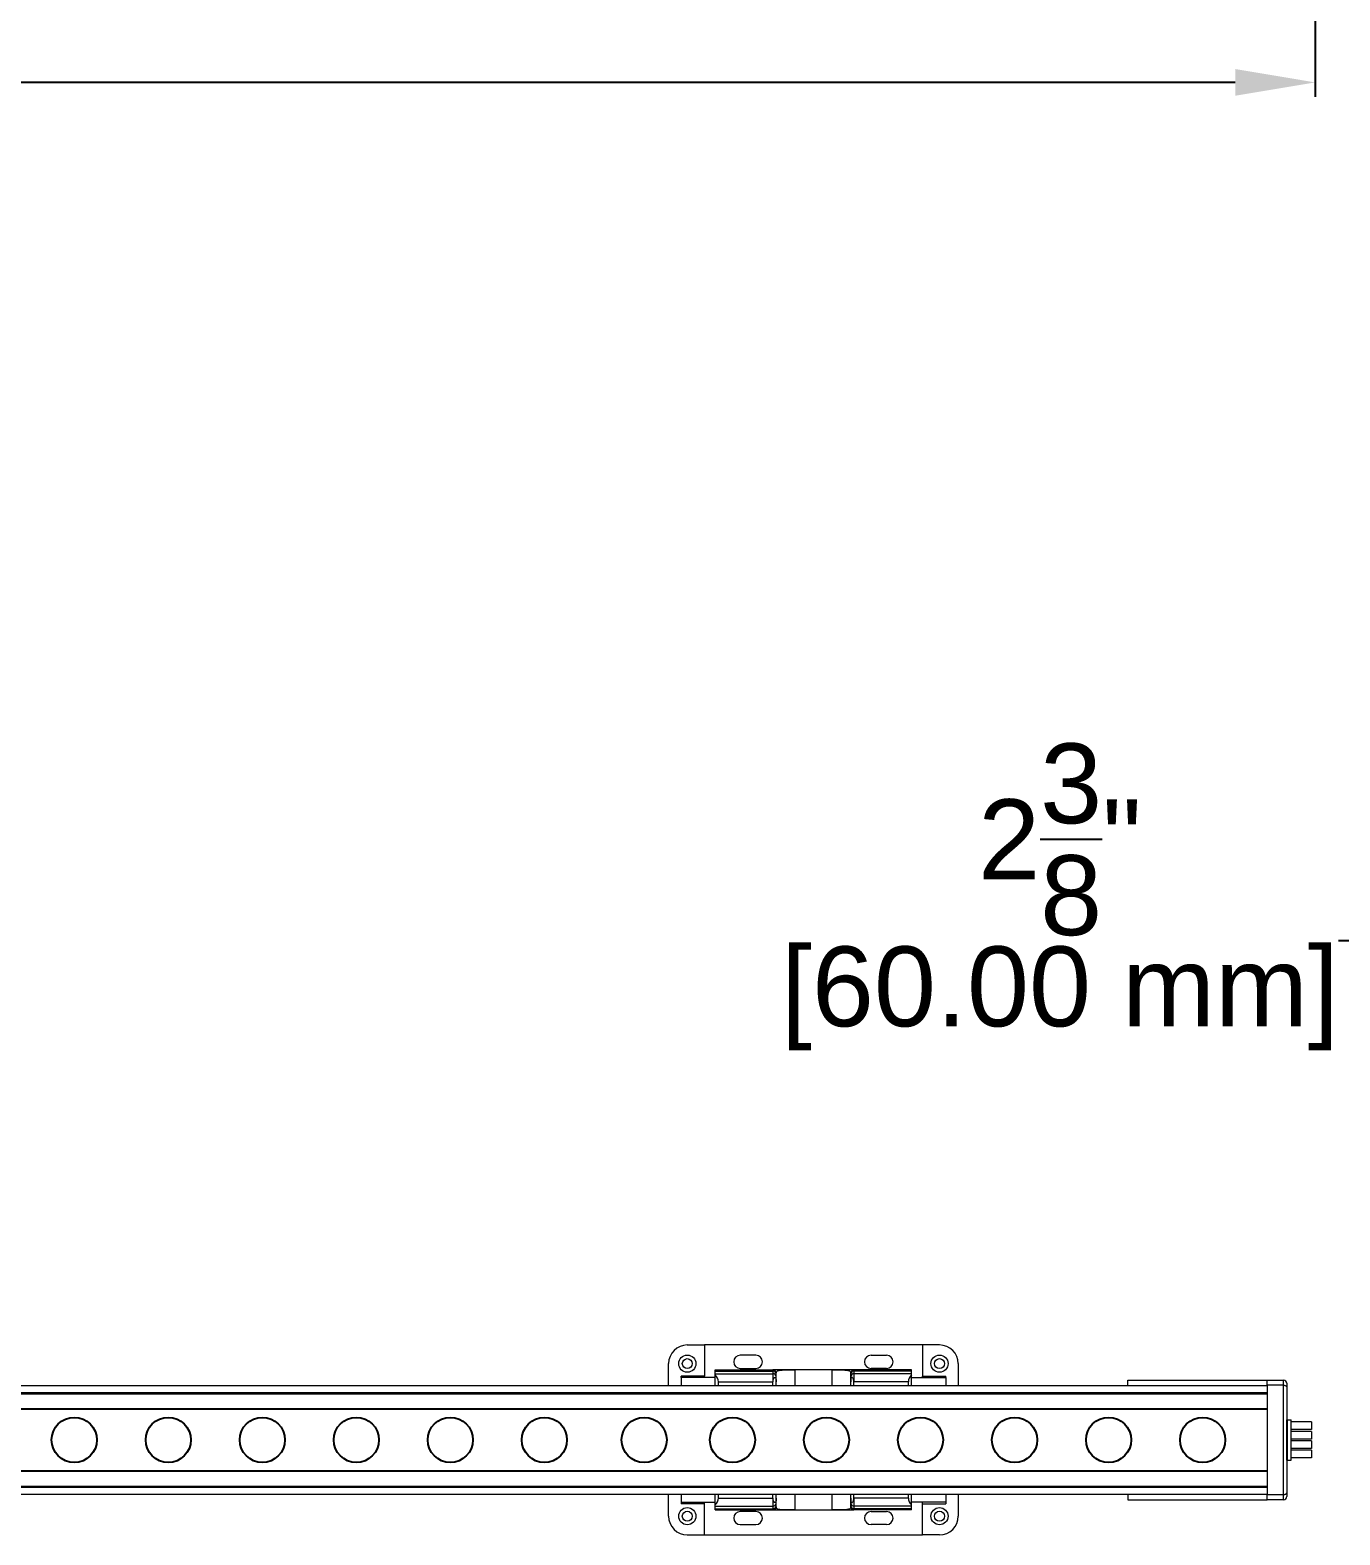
# Model space of a CAD drawing. Header units: inches. Extents: x 0 to 62.3, y -13.8 to 22.4.
# Drawn here: x 31.32 to 47.72, y -13.76 to 5.08 of the extents above; entities that cross this region are included whole.
import ezdxf

# ---------------------------------------------------------------- set-up
doc = ezdxf.new("R2010")
doc.units = ezdxf.units.IN
doc.header["$MEASUREMENT"] = 0
doc.layers.add('Dim', color=1, linetype='Continuous')
doc.layers.add('DIMENSIONS', color=1, linetype='Continuous')
doc.styles.get("Standard").update_dxf_attribs({"font": 'Arial.ttf'})
doc.dimstyles.new('Big 1IN', dxfattribs={"dimtxt": 1, "dimasz": 1, "dimexe": 0.18, "dimexo": 0.0625, "dimgap": 0.09, "dimtad": 0, "dimtih": 1, "dimtoh": 1, "dimdec": 5, "dimzin": 0, "dimdsep": 46, "dimlunit": 4, "dimtxsty": 'Standard', "dimcen": 0.5, "dimadec": 0, "dimazin": 0, "dimtfac": 1, "dimtdec": 5, "dimtofl": 0, "dimtmove": 0, "dimatfit": 3, "dimfxl": 1, "dimtolj": 1, "dimtzin": 0, "dimarcsym": 0})

# ---------------------------------------------------------------- blocks, each defined once
blk = doc.blocks.new('A$C2CD672AE')
at = {"color": 7, "linetype": 'Continuous', "lineweight": 15}
for p, q in [((-62.85, 81.88), (-57.35, 81.88)), ((-57.35, 81.88), (-57.35, 71.88)), ((12.65, 81.88), (-57.35, 81.88)), ((-40.85, 78.56), (-45.85, 78.56)), ((-3.85, 78.56), (1.15, 78.56)), ((12.65, 81.88), (12.65, 71.88)), ((18.15, 81.88), (12.65, 81.88)), ((-68.85, 68.88), (-68.85, 75.88)), ((-53.85, 73.88), (-35.35, 73.88)), ((-53.85, 73.48), (-53.85, 73.88)), ((-53.85, 73.48), (-35.35, 73.48)), ((-53.85, 72.63), (-53.85, 73.48)), ((-53.85, 72.26), (-53.85, 72.63)), ((-53.85, 72.63), (-35.35, 72.63)), ((-45.85, 74.36), (-40.85, 74.36)), ((-28.35, 73.88), (-35.35, 73.88)), ((-35.35, 73.88), (-35.35, 73.48)), ((-35.35, 73.48), (-35.35, 72.63)), ((-35.35, 72.63), (-35.35, 70.03)), ((-34.35, 73.06), (-34.35, 72.88)), ((-34.35, 72.61), (-34.35, 72.88)), ((-34.35, 71.76), (-34.35, 72.61)), ((-16.35, 73.88), (-28.35, 73.88)), ((-28.35, 73.88), (-28.35, 68.88)), ((-9.35, 73.88), (-16.35, 73.88)), ((-16.35, 68.88), (-16.35, 73.88)), ((-10.35, 72.88), (-10.35, 73.06)), ((-10.35, 72.61), (-10.35, 72.88)), ((-10.35, 71.76), (-10.35, 72.61)), ((-9.35, 73.88), (-9.35, 73.48)), ((9.15, 73.88), (-9.35, 73.88)), ((-9.35, 73.48), (-9.35, 72.63)), ((9.15, 73.48), (-9.35, 73.48)), ((-9.35, 72.63), (-9.35, 70.03)), ((9.15, 72.63), (-9.35, 72.63)), ((1.15, 74.36), (-3.85, 74.36)), ((9.15, 73.48), (9.15, 73.88)), ((9.15, 72.63), (9.15, 73.48)), ((9.15, 72.26), (9.15, 72.63)), ((24.15, 75.88), (24.15, 68.88)), ((-57.35, 71.88), (-64.85, 71.88)), ((-64.85, 71.38), (-64.85, 71.88)), ((-64.85, 71.38), (-64.85, 68.88)), ((-53.85, 71.38), (-64.85, 71.38)), ((-57.35, 71.38), (-57.35, 71.88)), ((-53.85, 68.88), (-53.85, 72.26)), ((-52.85, 70.03), (-35.35, 70.03)), ((-52.85, 68.88), (-52.85, 70.03)), ((-35.35, 68.88), (-35.35, 70.03)), ((-34.35, 70.03), (-34.35, 71.76)), ((-34.35, 68.88), (-34.35, 70.03)), ((-10.35, 70.03), (-10.35, 71.76)), ((-10.35, 68.88), (-10.35, 70.03)), ((-9.35, 68.88), (-9.35, 70.03)), ((8.15, 70.03), (-9.35, 70.03)), ((8.15, 68.88), (8.15, 70.03)), ((9.15, 68.88), (9.15, 72.26)), ((9.15, 71.38), (20.15, 71.38)), ((12.65, 71.88), (20.15, 71.88)), ((12.65, 71.38), (12.65, 71.88)), ((20.15, 71.38), (20.15, 71.88)), ((20.15, 71.38), (20.15, 68.88)), ((-68.85, 26.88), (-68.85, 33.88)), ((-64.85, 33.88), (-64.85, 31.38)), ((-53.85, 30.49), (-53.85, 33.88)), ((-52.85, 32.73), (-52.85, 33.88)), ((-35.35, 32.73), (-35.35, 33.88)), ((-34.35, 32.73), (-34.35, 33.88)), ((-28.35, 33.88), (-28.35, 28.88)), ((-16.35, 28.88), (-16.35, 33.88)), ((-10.35, 32.73), (-10.35, 33.88)), ((-9.35, 32.73), (-9.35, 33.88)), ((8.15, 32.73), (8.15, 33.88)), ((9.15, 30.49), (9.15, 33.88)), ((20.15, 33.88), (20.15, 31.38)), ((24.15, 33.88), (24.15, 26.88)), ((-64.85, 31.38), (-64.85, 30.88)), ((-64.85, 31.38), (-53.85, 31.38)), ((-57.35, 30.88), (-64.85, 30.88)), ((-57.35, 30.88), (-57.35, 31.38)), ((-57.35, 20.88), (-57.35, 30.88)), ((-53.85, 30.13), (-53.85, 30.49)), ((-53.85, 30.13), (-35.35, 30.13)), ((-53.85, 29.28), (-53.85, 30.13)), ((-53.85, 29.28), (-35.35, 29.28)), ((-53.85, 28.88), (-53.85, 29.28)), ((-52.85, 32.73), (-35.35, 32.73)), ((-35.35, 32.73), (-35.35, 30.13)), ((-35.35, 30.13), (-35.35, 29.28)), ((-35.35, 29.28), (-35.35, 28.88)), ((-34.35, 31), (-34.35, 32.73)), ((-34.35, 30.15), (-34.35, 31)), ((-34.35, 29.88), (-34.35, 30.15)), ((-34.35, 29.88), (-34.35, 29.69)), ((-10.35, 31), (-10.35, 32.73)), ((-10.35, 30.15), (-10.35, 31)), ((-10.35, 29.88), (-10.35, 30.15)), ((-10.35, 29.69), (-10.35, 29.88)), ((-9.35, 32.73), (-9.35, 30.13)), ((8.15, 32.73), (-9.35, 32.73)), ((9.15, 30.13), (-9.35, 30.13)), ((-9.35, 30.13), (-9.35, 29.28)), ((9.15, 29.28), (-9.35, 29.28)), ((-9.35, 29.28), (-9.35, 28.88)), ((20.15, 31.38), (9.15, 31.38)), ((9.15, 30.13), (9.15, 30.49)), ((9.15, 29.28), (9.15, 30.13)), ((9.15, 28.88), (9.15, 29.28)), ((12.65, 30.88), (12.65, 31.38)), ((12.65, 20.88), (12.65, 30.88)), ((12.65, 30.88), (20.15, 30.88)), ((20.15, 31.38), (20.15, 30.88)), ((-53.85, 28.88), (-35.35, 28.88)), ((-40.85, 28.4), (-45.85, 28.4)), ((-45.85, 24.2), (-40.85, 24.2)), ((-35.35, 28.88), (-28.35, 28.88)), ((-28.35, 28.88), (-16.35, 28.88)), ((-16.35, 28.88), (-9.35, 28.88)), ((9.15, 28.88), (-9.35, 28.88)), ((-3.85, 28.4), (1.15, 28.4)), ((1.15, 24.2), (-3.85, 24.2)), ((-62.85, 20.88), (-57.35, 20.88)), ((-57.35, 20.88), (12.65, 20.88)), ((18.15, 20.88), (12.65, 20.88))]:
    blk.add_line(p, q, dxfattribs=at)
for centre, radius in [((-62.85, 75.88), 2.75), ((-62.85, 75.88), 1.6), ((18.15, 75.88), 2.75), ((18.15, 75.88), 1.6), ((-62.85, 26.88), 2.75), ((18.15, 26.88), 2.75), ((-62.85, 26.88), 1.6), ((18.15, 26.88), 1.6)]:
    blk.add_circle(centre, radius, dxfattribs=at)
for centre, radius, start, end in [((-62.85, 75.88), 6, 90, 180), ((-45.85, 76.46), 2.1, 90, 270), ((-40.85, 76.46), 2.1, 270, 90), ((-3.85, 76.46), 2.1, 90, 270), ((1.15, 76.46), 2.1, 270, 90), ((18.15, 75.88), 6, 0, 90), ((-35.35, 72.88), 1, 0, 90), ((-35.28, 72.54), 0.94, 4.4019, 93.8113), ((-35.28, 71.69), 0.94, 4.4019, 93.8113), ((-9.35, 72.88), 1, 90, 180), ((-9.41, 72.54), 0.94, 86.1887, 175.5981), ((-9.41, 71.69), 0.94, 86.1887, 175.5981), ((-55.85, 70.03), 3, 0, 48.1897), ((11.15, 70.03), 3, 131.8103, 180), ((-55.85, 32.73), 3, 311.8103, 0), ((-35.28, 31.07), 0.94, 266.1887, 355.5981), ((-35.28, 30.22), 0.94, 266.1887, 355.5981), ((-35.35, 29.88), 1, 270, 0), ((-9.41, 31.07), 0.94, 184.4019, 273.8113), ((-9.41, 30.22), 0.94, 184.4019, 273.8113), ((-9.35, 29.88), 1, 180, 270), ((11.15, 32.73), 3, 180, 228.1897), ((-62.85, 26.88), 6, 180, 270), ((-45.85, 26.3), 2.1, 90, 270), ((-40.85, 26.3), 2.1, 270, 90), ((-3.85, 26.3), 2.1, 90, 270), ((1.15, 26.3), 2.1, 270, 90), ((18.15, 26.88), 6, 270, 0)]:
    blk.add_arc(centre, radius, start, end, dxfattribs=at)
for points, knots in [([(-34.35, 73.06), (-34.28, 73.23), (-34.16, 73.55), (-33.17, 73.78), (-31.69, 73.87), (-29.99, 73.88), (-28.84, 73.88), (-28.35, 73.88)], [0, 0, 0, 0, 0.21253, 0.425271, 0.63417, 0.844608, 1, 1, 1, 1]), ([(-16.35, 73.88), (-15.67, 73.88), (-14.32, 73.88), (-12.53, 73.86), (-11.18, 73.73), (-10.45, 73.47), (-10.38, 73.18), (-10.35, 73.06)], [0, 0, 0, 0, 0.212997, 0.42601, 0.638348, 0.848106, 1, 1, 1, 1]), ([(-35.35, 70.03), (-35.33, 70.26), (-35.31, 70.65), (-35.14, 71.09), (-34.97, 71.34), (-34.83, 71.45), (-34.7, 71.48), (-34.6, 71.46), (-34.52, 71.39), (-34.44, 71.27), (-34.34, 70.93), (-34.35, 70.49), (-34.35, 70.13), (-34.35, 70.03)], [0, 0, 0, 0, 0.195255, 0.327245, 0.417, 0.478895, 0.524734, 0.562575, 0.600515, 0.63684, 0.697854, 0.911447, 1, 1, 1, 1]), ([(-9.35, 70.03), (-9.36, 70.26), (-9.39, 70.65), (-9.55, 71.09), (-9.72, 71.34), (-9.87, 71.45), (-9.99, 71.48), (-10.09, 71.46), (-10.17, 71.39), (-10.25, 71.27), (-10.35, 70.93), (-10.34, 70.49), (-10.35, 70.13), (-10.35, 70.03)], [0, 0, 0, 0, 0.195255, 0.327245, 0.417, 0.478895, 0.524734, 0.562575, 0.600515, 0.63684, 0.697854, 0.911447, 1, 1, 1, 1]), ([(-34.35, 32.73), (-34.34, 32.49), (-34.34, 32.16), (-34.37, 31.74), (-34.42, 31.53), (-34.5, 31.38), (-34.59, 31.3), (-34.69, 31.28), (-34.8, 31.3), (-34.94, 31.39), (-35.12, 31.62), (-35.29, 32.05), (-35.34, 32.46), (-35.35, 32.7), (-35.35, 32.73)], [0, 0, 0, 0, 0.206108, 0.278374, 0.351164, 0.392378, 0.433903, 0.470873, 0.508396, 0.568595, 0.658083, 0.79227, 0.97583, 1, 1, 1, 1]), ([(-28.35, 28.88), (-29.02, 28.88), (-30.37, 28.88), (-32.16, 28.9), (-33.51, 29.03), (-34.24, 29.29), (-34.31, 29.58), (-34.35, 29.69)], [0, 0, 0, 0, 0.212997, 0.42601, 0.638348, 0.848106, 1, 1, 1, 1]), ([(-10.35, 29.69), (-10.41, 29.53), (-10.53, 29.21), (-11.52, 28.98), (-13.01, 28.89), (-14.7, 28.88), (-15.86, 28.88), (-16.35, 28.88)], [0, 0, 0, 0, 0.21253, 0.425271, 0.63417, 0.844608, 1, 1, 1, 1]), ([(-10.35, 32.73), (-10.35, 32.49), (-10.35, 32.16), (-10.32, 31.74), (-10.27, 31.53), (-10.19, 31.38), (-10.1, 31.3), (-10.01, 31.28), (-9.89, 31.3), (-9.75, 31.39), (-9.57, 31.62), (-9.41, 32.05), (-9.35, 32.46), (-9.35, 32.7), (-9.35, 32.73)], [0, 0, 0, 0, 0.206108, 0.278374, 0.351164, 0.392378, 0.433903, 0.470873, 0.508396, 0.568595, 0.658083, 0.79227, 0.97583, 1, 1, 1, 1])]:
    blk.add_open_spline(points, degree=3, knots=knots, dxfattribs=at)
blk = doc.blocks.new('*D24')
at = {"layer": 'Defpoints', "color": 0, "transparency": 16777216}
for p in [(52.02, -2.145), (48.7, -4.507), (52.02, -4.507)]:
    blk.add_point(p, dxfattribs=at)
at = {"layer": 'DIMENSIONS', "color": 0, "lineweight": -2, "transparency": 16777216}
for p, q in [((51.958, -2.145), (48.52, -2.144)), ((48.7, -3.144), (48.7, -3.507)), ((51.958, -4.507), (48.52, -4.507)), ((48.7, -6.316), (48.7, -4.507)), ((47.7, -6.316), (48.7, -6.316))]:
    blk.add_line(p, q, dxfattribs=at)
at = {"layer": 'DIMENSIONS', "color": 0, "transparency": 16777216}
for points in [[(48.533, -3.144), (48.867, -3.145), (48.7, -2.144)], [(48.533, -3.507), (48.867, -3.507), (48.7, -4.507)]]:
    blk.add_solid(points, dxfattribs=at)
at = {"layer": 'DIMENSIONS', "color": 0, "transparency": 16777216, "char_height": 1, "attachment_point": 5}
for s, insert in [('\\A1;2{\\H1x;\\S3/8;}"', (44.213, -5.05)), ('\\A1;[60.00 mm]', (44.213, -7.043))]:
    blk.add_mtext(s, dxfattribs=dict(at, insert=insert))
blk = doc.blocks.new('*D28')
at = {"layer": 'Defpoints', "color": 0, "transparency": 16777216}
for p in [(0.044, 7.629), (47.409, 7.629), (47.409, 4.426)]:
    blk.add_point(p, dxfattribs=at)
at = {"layer": 'Dim', "color": 0, "lineweight": -2, "transparency": 16777216}
for p, q in [((0.044, 7.567), (0.044, 4.246)), ((47.409, 7.567), (47.409, 4.246)), ((1.044, 4.426), (19.462, 4.426)), ((46.409, 4.426), (27.991, 4.426))]:
    blk.add_line(p, q, dxfattribs=at)
at = {"layer": 'Dim', "color": 0, "transparency": 16777216}
for points in [[(1.044, 4.593), (1.044, 4.259), (0.044, 4.426)], [(46.409, 4.593), (46.409, 4.259), (47.409, 4.426)]]:
    blk.add_solid(points, dxfattribs=at)
at = {"layer": 'Dim', "color": 0, "transparency": 16777216, "char_height": 1, "attachment_point": 5}
for s, insert in [('\\A1;3\'-11{\\H1x;\\S3/8;}"', (23.726, 5.699)), ('\\A1;[1203.06 mm]', (23.726, 3.7))]:
    blk.add_mtext(s, dxfattribs=dict(at, insert=insert))

msp = doc.modelspace()

# ---------------------------------------------------------------- linework, layer by layer
at = {"color": 7, "linetype": 'Continuous', "lineweight": 15}
for p, q in [((45.064057, -11.888222), (45.064057, -11.821949)), ((45.064057, -11.821949), (46.806632, -11.821949)), ((46.806632, -11.821949), (47.013246, -11.821949)), ((46.806632, -11.886047), (46.806632, -11.821949)), ((47.013246, -11.886047), (47.013246, -11.821949)), ((47.05223, -11.860933), (47.05223, -11.906717)), ((0.454904, -11.888222), (44.700855, -11.888222)), ((44.700855, -11.985681), (0.454904, -11.985681)), ((0.454904, -11.985703), (44.700855, -11.985703)), ((44.700855, -11.888222), (46.806632, -11.888222)), ((46.806632, -11.985681), (44.700855, -11.985681)), ((44.700855, -11.985703), (46.806632, -11.985703)), ((47.013246, -11.886047), (46.806632, -11.886047)), ((46.806632, -11.886047), (46.806632, -13.254829)), ((47.013246, -13.254829), (47.013246, -11.886047)), ((47.05223, -11.906717), (47.05223, -13.234159)), ((47.05223, -12.317085), (47.10853, -12.317085)), ((47.10853, -12.559178), (47.10853, -12.317085)), ((47.361883, -12.345235), (47.10853, -12.345235)), ((47.361883, -12.345235), (47.361883, -12.440946)), ((47.361883, -12.440946), (47.10853, -12.440946)), ((47.361883, -12.463467), (47.10853, -12.463467)), ((47.10853, -12.823791), (47.10853, -12.559178)), ((47.361883, -12.559178), (47.10853, -12.559178)), ((47.361883, -12.581698), (47.10853, -12.581698)), ((47.361883, -12.463467), (47.361883, -12.559178)), ((47.361883, -12.581698), (47.361883, -12.677409)), ((47.361883, -12.677409), (47.10853, -12.677409)), ((47.361883, -12.699929), (47.10853, -12.699929)), ((47.361883, -12.79564), (47.10853, -12.79564)), ((47.361883, -12.699929), (47.361883, -12.79564)), ((47.05223, -12.823791), (47.10853, -12.823791)), ((0.454904, -13.155173), (44.700855, -13.155173)), ((0.454904, -13.155194), (44.700855, -13.155194)), ((44.700855, -13.155173), (46.806632, -13.155173)), ((44.700855, -13.155194), (46.806632, -13.155194)), ((44.700855, -13.252654), (0.454904, -13.252654)), ((46.806632, -13.252654), (44.700855, -13.252654)), ((45.064057, -13.252654), (45.064057, -13.318926)), ((45.064057, -13.318926), (46.806632, -13.318926)), ((46.806632, -13.254829), (47.013246, -13.254829)), ((46.806632, -13.318926), (46.806632, -13.254829)), ((47.013246, -13.318926), (46.806632, -13.318926)), ((47.013246, -13.318926), (47.013246, -13.254829)), ((47.05223, -13.234159), (47.05223, -13.279942))]:
    msp.add_line(p, q, dxfattribs=at)
at = {"color": 8, "linetype": 'Continuous', "lineweight": 15}
for p, q in [((0.454904, -11.975204), (44.700855, -11.975204)), ((0.454904, -11.991854), (44.700855, -11.991854)), ((44.700855, -11.975204), (46.806632, -11.975204)), ((44.700855, -11.991854), (46.806632, -11.991854)), ((0.454904, -13.149021), (44.700855, -13.149021)), ((44.700855, -13.165671), (0.454904, -13.165671)), ((44.700855, -13.149021), (46.806632, -13.149021)), ((46.806632, -13.165671), (44.700855, -13.165671))]:
    msp.add_line(p, q, dxfattribs=at)
for p, q in [((0.454904, -12.180548), (44.700855, -12.180548)), ((44.700855, -12.180548), (46.806632, -12.180548)), ((47.05223, -12.317085), (47.05223, -12.823791)), ((44.700855, -12.960224), (0.454904, -12.960224)), ((46.806632, -12.960224), (44.700855, -12.960224))]:
    msp.add_line(p, q)
at = {"color": 7, "linetype": 'Continuous', "lineweight": 15, "flags": 128}
for points in [[(47.013246, -11.886047), (47.020851, -11.886444), (47.028164, -11.88762), (47.034904, -11.88953), (47.040812, -11.892101), (47.04566, -11.895233), (47.049262, -11.898807), (47.051481, -11.902684), (47.05223, -11.906717)], [(47.013246, -13.254829), (47.020851, -13.254432), (47.028164, -13.253255), (47.034904, -13.251345), (47.040812, -13.248775), (47.04566, -13.245642), (47.049262, -13.242069), (47.051481, -13.238191), (47.05223, -13.234159)]]:
    msp.add_lwpolyline(points, dxfattribs=at)
for centre in [(31.871926, -12.570386), (33.049236, -12.570386), (34.226545, -12.570386), (34.226545, -12.570386), (35.403855, -12.570386), (36.581165, -12.570386), (37.758475, -12.570386), (39.007905, -12.570386), (40.113095, -12.570386), (41.290405, -12.570386), (42.467715, -12.570386), (43.645025, -12.570386), (44.822335, -12.570386), (45.999645, -12.570386)]:
    msp.add_circle(centre, 0.282632)
at = {"color": 7, "linetype": 'Continuous', "lineweight": 15}
for centre, start, end in [((47.013246, -11.860933), 0, 90), ((47.013246, -13.279942), 270, 0)]:
    msp.add_arc(centre, 0.038984, start, end, dxfattribs=at)

# ---------------------------------------------------------------- block references
at = {"xscale": 0.03898377190463628, "yscale": 0.03898377190463628, "zscale": 0.03898377190463628}
msp.add_blockref('A$C2CD672AE', (41.997829, -14.573398), dxfattribs=at)

# ---------------------------------------------------------------- dimensions: what is measured, and where the dimension line sits
at = {"layer": 'Dim'}
dim = msp.add_linear_dim(base=(47.408564, 4.426019), p1=(0.043821, 7.629232), p2=(47.408564, 7.629232), dimstyle='Big 1IN', override={"dimpost": '\\X'}, dxfattribs=at)
dim.commit()
dim.dimension.update_dxf_attribs({"geometry": '*D28', "text_midpoint": (23.726193, 4.426019)})
at = {"layer": 'DIMENSIONS'}
dim = msp.add_linear_dim(base=(48.700019, -4.506698), p1=(52.020387, -2.144814), p2=(52.020162, -4.507014), angle=269.9945538, dimstyle='Big 1IN', override={"dimpost": '\\X', "dimtmove": 1}, dxfattribs=at)
dim.commit()
dim.dimension.update_dxf_attribs({"geometry": '*D24', "text_midpoint": (48.205269, -6.316118), "dimtype": 161})

doc.saveas('drawing.dxf')
